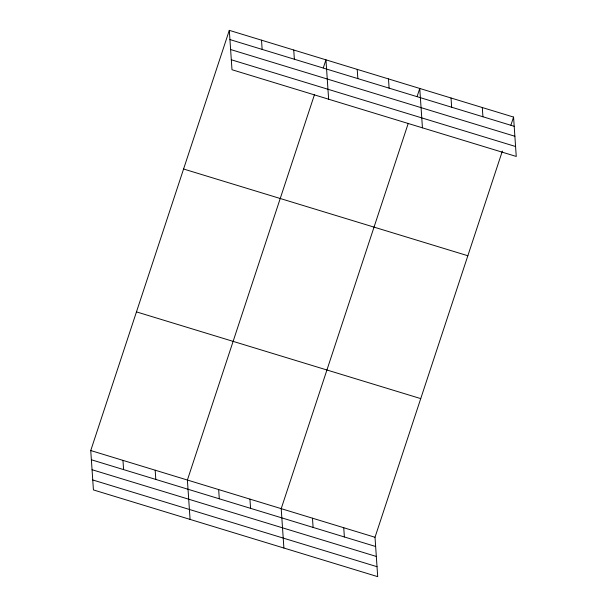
<?xml version="1.0" encoding="UTF-8"?>
<svg xmlns="http://www.w3.org/2000/svg" width="607" height="607" viewBox="0 0 607 607"><rect width="100%" height="100%" fill="white"/><g stroke="black" fill="none" stroke-linecap="round" stroke-linejoin="round"><path stroke-width="0.91" d="M502.361 151.075L375.012 537.271L377.698 576.65L93.432 489.925L90.746 450.546L229.302 30.35L513.568 117.075L516.254 156.454L231.988 69.729L229.302 30.35M314.449 94.73L187.396 480.031L190.082 519.41M323.296 67.885L325.951 59.835L328.637 99.214M408.253 123.35L281.208 508.651L283.894 548.03M417.108 96.505L419.756 88.455L422.442 127.834M510.912 125.125L513.568 117.075M229.932 39.576L514.197 126.302M230.607 49.524L514.873 136.256M231.305 59.774L515.571 146.507M183.58 169.012L467.845 255.744M136.469 311.884L420.734 398.609M90.746 450.546L375.012 537.271M91.376 459.772L375.642 546.497M92.059 469.719L376.325 556.444M92.757 479.97L377.023 566.703M482.299 107.538L482.929 116.764M451.031 98L451.654 107.219M388.488 78.918L389.117 88.144M357.22 69.38L357.849 78.606M343.744 527.733L344.374 536.96M293.735 50.009L294.365 59.236M312.476 518.196L313.106 527.415M261.518 40.176L262.148 49.402M249.94 499.113L250.57 508.34M218.672 489.576L219.294 498.795M155.18 470.205L155.809 479.431M122.963 460.372L123.593 469.598"/></g></svg>
